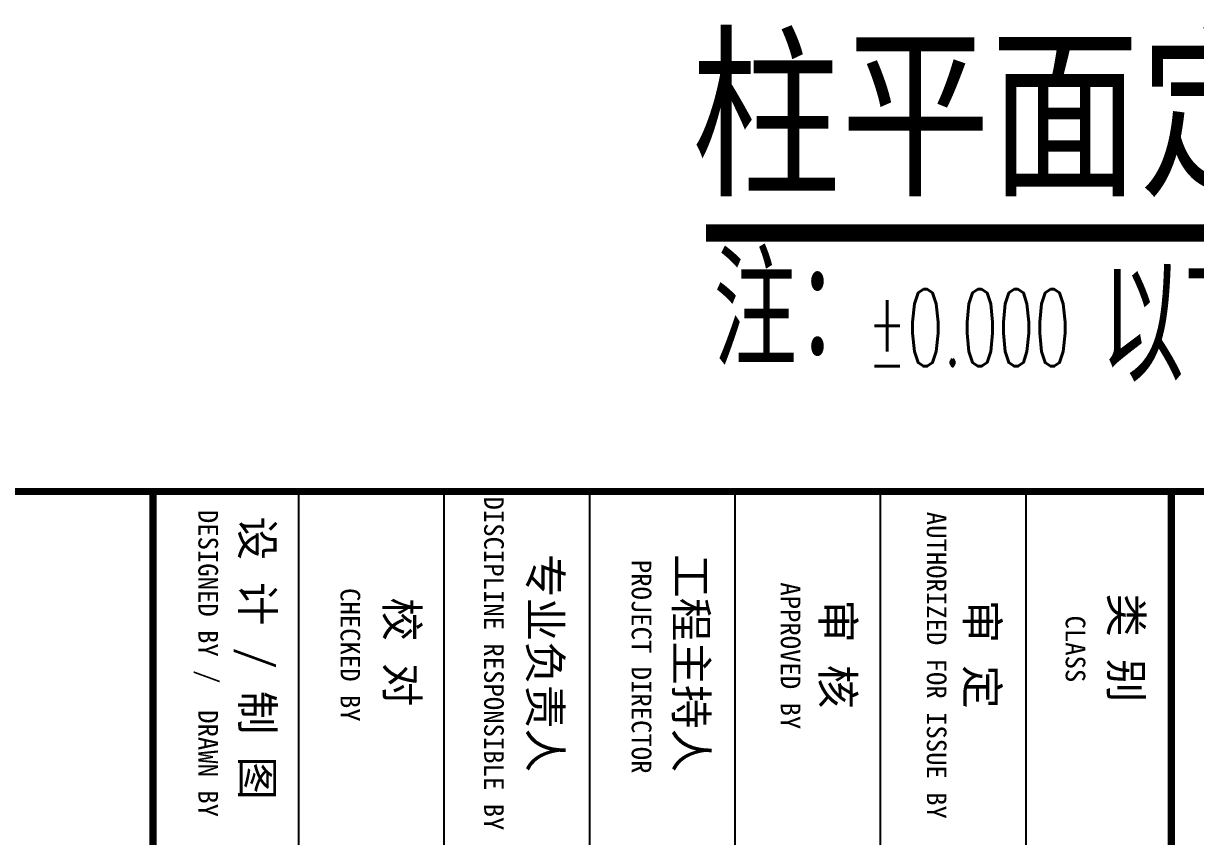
# Model space of a CAD drawing. Extents: x 31695611 to 39053694, y -59225 to 904195.
# Drawn here: x 38620448 to 38634144, y 764786 to 774293 of the extents above; entities that cross this region are included whole.
import ezdxf

# ---------------------------------------------------------------- set-up
doc = ezdxf.new("R2010")
doc.units = 0
doc.header["$LTSCALE"] = 1000
doc.header["$MEASUREMENT"] = 0
doc.layers.get('0').update_dxf_attribs({"linetype": 'CONTINUOUS'})
for name, color, linetype in [('PUB_TEXT', 7, 'CONTINUOUS'), ('PUB_TITLE', 4, 'CONTINUOUS'), ('字', 6, 'CONTINUOUS')]:
    doc.layers.add(name, color=color, linetype=linetype)
doc.styles.add('-宋体', font='', dxfattribs={"width": 0.8})
doc.styles.add('_HZTXT', font='txt.shx', dxfattribs={"width": 0.8, "bigfont": 'hztxt.shx'})
doc.styles.add('_SIMPLEX', font='SIMPLEX', dxfattribs={"width": 0.8})
doc.styles.add('TQ', font='')
doc.styles.get('-宋体').set_extended_font_data('SimSun')
doc.styles.get('TQ').set_extended_font_data('SimSun')

# ---------------------------------------------------------------- blocks, each defined once
blk = doc.blocks.new('TK')
at = {"layer": 'PUB_TITLE'}
for p, q in [((31008732.1, -77816.2), (31014342.1, -77816.2)), ((31008732.1, -78666.2), (31014342.1, -78666.2)), ((31008732.1, -79516.2), (31014342.1, -79516.2)), ((31008732.1, -80366.2), (31014342.1, -80366.2)), ((31008732.1, -81216.2), (31014342.1, -81216.2)), ((31008732.1, -82066.2), (31014342.1, -82066.2)), ((31008732.1, -82916.2), (31014342.1, -82916.2))]:
    blk.add_line(p, q, dxfattribs=at)
at = {"layer": 'PUB_TITLE', "const_width": 42.5}
for points in [[(31008732.1, -52688.2), (31008732.1, -92688.2)], [(31008732.1, -76966.2), (31014342.1, -76966.2)], [(31008732.1, -82916.2), (31014342.1, -82916.2)]]:
    blk.add_lwpolyline(points, dxfattribs=at)
at = {"layer": 'PUB_TEXT', "attachment_point": 1, "style": 'TQ'}
for s, insert, char_height, width in [('类 别', (31009327.1, -77136.2), 187, 1111.8), ('CLASS', (31009457, -77468.4), 114.75, 2399.55), ('审 定', (31009364.3, -77978.4), 187, 805.34), ('AUTHORIZED FOR ISSUE BY', (31008850.4, -78279.5), 114.75, 2399.55), ('审 核', (31009362.7, -78820.9), 187, 1427.856), ('APPROVED BY', (31009263.2, -79132.8), 114.75, 2399.55), ('工程主持人', (31009098, -79677.6), 187, 1739.562), ('PROJECT DIRECTOR', (31009131.5, -80003.9), 114.75, 2399.55), ('专业负责人', (31009097.1, -80531), 187, 1661.535), ('DISCIPLINE RESPONSIBLE BY', (31008761.4, -80866), 114.75, 2399.55), ('校 对', (31009351.3, -81367.6), 187, 2006.142), ('CHECKED BY', (31009296.7, -81705.2), 114.75, 2399.55), ('设 计 / 制 图', (31008878.1, -82212), 187, 2576.963), ('DESIGNED BY /  DRAWN BY', (31008839.4, -82535.6), 114.75, 2399.55)]:
    blk.add_mtext(s, dxfattribs=dict(at, insert=insert, char_height=char_height, width=width))

msp = doc.modelspace()

# ---------------------------------------------------------------- linework, layer by layer
at = {"const_width": 200}
msp.add_lwpolyline([(38628422.3, 771843.3), (38641608.3, 771843.3)], dxfattribs=at)

# ---------------------------------------------------------------- block references
at = {"xscale": 2, "yscale": 2, "zscale": 2, "rotation": 270}
msp.add_blockref('TK', (38787793.1, 62786284.7), dxfattribs=at)
msp.add_blockref('TK', (38787793.1, 62786284.7), dxfattribs=at)

# ---------------------------------------------------------------- texts
at = {"layer": 'PUB_TEXT'}
for s, height, style, width, p in [('注：', 1295.18, '_HZTXT', 0.75, (38628512, 770284.9)), ('以下箍筋加密为', 1295.18, '_HZTXT', 0.75, (38633037.7, 770113.2)), ('%%P0.000', 900, '_SIMPLEX', 0.55, (38630307.7, 770284.9))]:
    msp.add_text(s, height=height, dxfattribs=dict(at, style=style, width=width)).set_placement(p)
at = {"layer": '字', "color": 7, "style": '-宋体', "width": 0.8}
msp.add_text('柱平面定位图', height=1600, dxfattribs=at).set_placement((38628252.6, 772444.4))

doc.saveas('drawing.dxf')
